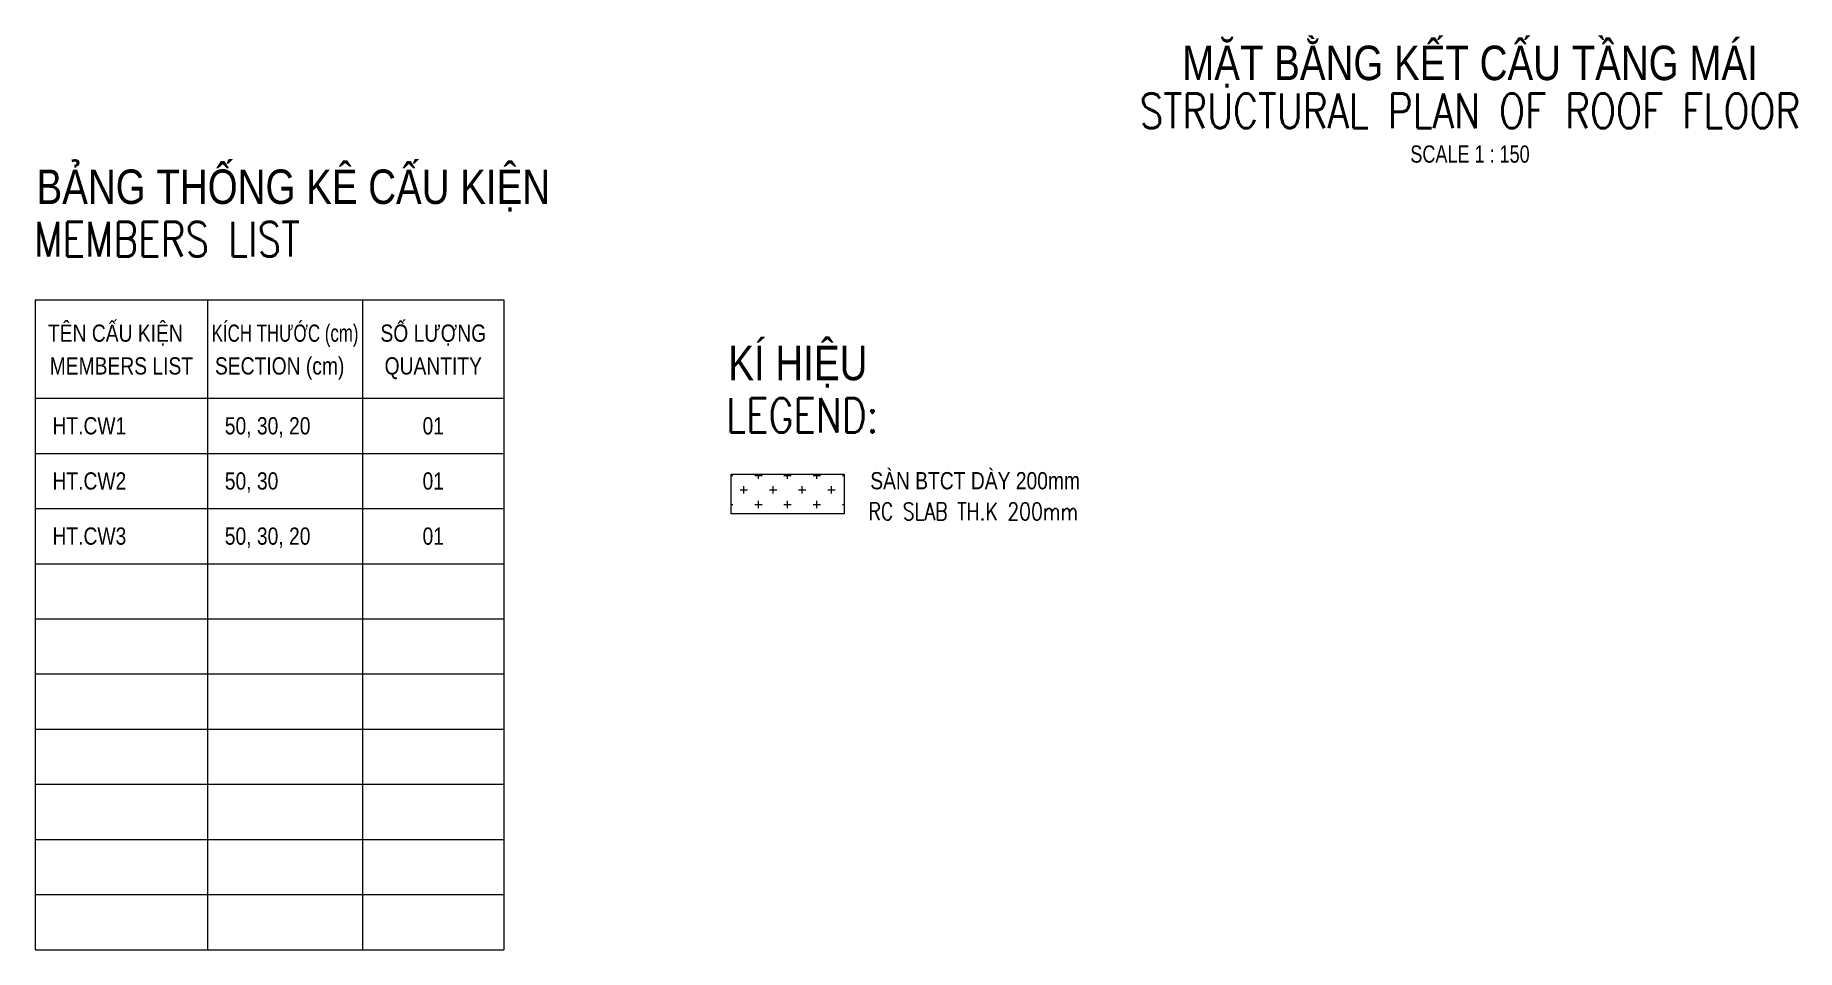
# Model space of a CAD drawing. Header units: millimetres. Extents: x 130814 to 172712, y -27310 to 23949.
# Drawn here: x 130814 to 169146, y -27310 to -7413 of the extents above; entities outside this region: 3.
import ezdxf
from ezdxf.enums import TextEntityAlignment as Align

# ---------------------------------------------------------------- set-up
doc = ezdxf.new("R2010")
doc.units = ezdxf.units.MM
doc.layers.get('Defpoints').update_dxf_attribs({"color": 151, "lineweight": 9})
for name, color, linetype, lineweight in [('$0$NDC_S_ANNO', 7, 'Continuous', 20), ('$0$NDC_S_DIM', 1, 'Continuous', 15), ('NDC_S_ANNO', 7, 'Continuous', 20), ('NDC_S_ENG TEXT', 2, 'Continuous', 20), ('NDC_S_ENG TITLE', 3, 'Continuous', 20), ('NDC_S_HATCH MATERIAL', 8, 'Continuous', 13), ('NDC_S_SLAB', 2, 'Continuous', 20), ('NDC_S_TEXT SYMBOL', 7, 'Continuous', 20), ('NDC_S_VN TEXT', 7, 'Continuous', 20), ('NDC_S_VN TITLE', 6, 'Continuous', 35), ('NDC_Table', 3, 'Continuous', 20)]:
    doc.layers.add(name, color=color, linetype=linetype, lineweight=lineweight)
doc.styles.add('$0$ARIAL', font='arial.ttf', dxfattribs={"width": 0.8})
doc.styles.add('$0$NDC_DIM', font='', dxfattribs={"width": 0.75})
doc.styles.add('$0$NDC_EN TXT', font='romans.shx', dxfattribs={"width": 0.8})
doc.styles.add('NDC_ANNO', font='', dxfattribs={"width": 0.8})
doc.styles.add('NDC_EN TXT', font='romans.shx', dxfattribs={"width": 0.8})
doc.styles.add('NDC_VIE TXT', font='arial.ttf', dxfattribs={"width": 0.8})
doc.styles.get('$0$NDC_DIM').set_extended_font_data('Dotum')
doc.styles.get('NDC_ANNO').set_extended_font_data('Dotum')
doc.dimstyles.new('$0$NDC_dim_iso', dxfattribs={"dimtxt": 2.5, "dimasz": 1, "dimexe": 1.5, "dimexo": 2.5, "dimgap": 1, "dimtad": 1, "dimdec": 0, "dimzin": 0, "dimdsep": 46, "dimtxsty": '$0$NDC_DIM', "dimblk": '$0$DIMMARK', "dimcen": 0.09, "dimdle": 1.2, "dimclrd": 1, "dimclre": 1, "dimclrt": 3, "dimadec": 0, "dimazin": 0, "dimtfac": 1, "dimtdec": 0, "dimtix": 1, "dimtofl": 0, "dimtmove": 0, "dimatfit": 3, "dimfxl": 8, "dimfxlon": 1, "dimtolj": 1, "dimtzin": 0, "dimarcsym": 0})

# ---------------------------------------------------------------- blocks, each defined once
blk = doc.blocks.new('Drawing name_symbol')
at = {"layer": 'NDC_S_ENG TITLE', "style": 'NDC_EN TXT', "width": 0.8}
blk.add_attdef('SECTDET1', text='', height=5, dxfattribs=at).set_placement((0, 1.01), align=Align.CENTER)
at = {"layer": 'NDC_S_TEXT SYMBOL', "lineweight": 25, "style": 'NDC_ANNO', "width": 0.8}
blk.add_attdef('SSCALE', text='', height=2.5, dxfattribs=at).set_placement((0, -4), align=Align.CENTER)
at = {"layer": 'NDC_S_VN TITLE', "style": 'NDC_VIE TXT', "width": 0.8}
blk.add_attdef('SECTDET2', text='', height=5, dxfattribs=at).set_placement((0, 7.97), align=Align.CENTER)
blk = doc.blocks.new('$0$DIMMARK')
at = {"layer": '$0$NDC_S_DIM', "color": 1}
blk.add_line((-1.5, 0), (1, 0), dxfattribs=at)
at = {"layer": '$0$NDC_S_DIM', "color": 2, "const_width": 0.1}
blk.add_lwpolyline([(-0.42, -0.42), (0.42, 0.42)], dxfattribs=at)
blk = doc.blocks.new('*U8')
at = {"layer": '$0$NDC_S_ANNO', "ltscale": 0.8, "style": '$0$ARIAL', "width": 0.8, "flags": 1}
blk.add_attdef('CHU_THICH', text='', height=2.5, dxfattribs=at).set_placement((0, 0), align=Align.MIDDLE_CENTER)
at = {"layer": '$0$NDC_S_ANNO', "ltscale": 0.8, "style": '$0$ARIAL', "width": 0.8}
blk.add_attdef('TEN', text='', height=2.5, dxfattribs=at).set_placement((-2.58, 1.03), align=Align.MIDDLE_CENTER)
at = {"layer": 'Defpoints'}
blk.add_leader([(0, 0), (-2.58, 1.03)], dimstyle='$0$NDC_dim_iso', override={"dimgap": 0.625, "dimtad": 0}, dxfattribs=at)

msp = doc.modelspace()

# ---------------------------------------------------------------- hatches: boundary and pattern name
at = {"layer": 'NDC_S_HATCH MATERIAL', "ltscale": 100}
h = msp.add_hatch(dxfattribs=at)
h.set_pattern_fill('CROSS', color=256, scale=50)
h.set_pattern_definition([(0, (-57998, -8733.27), (317.5, 317.5), [158.75, -476.25]), (90, (-57918.62, -8812.65), (-317.5, 317.5), [158.75, -476.25])])
h.paths.add_polyline_path([(145960, -16964), (145960, -17828), (148418, -17828), (148418, -16964)])

# ---------------------------------------------------------------- linework, layer by layer
at = {"layer": 'NDC_S_SLAB'}
msp.add_lwpolyline([(145960, -16964), (148418, -16964), (148418, -17828), (145960, -17828)], close=True, dxfattribs=at)
at = {"layer": 'NDC_Table'}
for p, q in [((130814, -13166), (130814, -27310)), ((130814, -13166), (141014, -13166)), ((134564, -13166), (134564, -27310)), ((137939, -13166), (137939, -27310)), ((141014, -13166), (141014, -27310)), ((130814, -15310), (141014, -15310)), ((130814, -16510), (141014, -16510)), ((130814, -17710), (141014, -17710)), ((130814, -18910), (141014, -18910)), ((130814, -20110), (141014, -20110)), ((130814, -21310), (141014, -21310)), ((130814, -22510), (141014, -22510)), ((130814, -23710), (141014, -23710)), ((130814, -24910), (141014, -24910)), ((130814, -26110), (141014, -26110)), ((130814, -27310), (141014, -27310))]:
    msp.add_line(p, q, dxfattribs=at)

# ---------------------------------------------------------------- block references
at = {"layer": 'NDC_S_ANNO', "xscale": 150, "yscale": 150, "zscale": 150}
msp.add_blockref('Drawing name_symbol', (162036, -9585), dxfattribs=at).add_auto_attribs({'SECTDET1': 'STRUCTURAL PLAN OF ROOF FLOOR', 'SECTDET2': 'MẶT BẰNG KẾT CẤU TẦNG MÁI', 'SSCALE': 'SCALE 1 : 150'})
at = {"layer": 'NDC_S_VN TEXT', "xscale": 150, "yscale": 150, "zscale": 150}
for p, values in [((146724, 23602), {'TEN': 'HT.CW1'}), ((164610, 23581), {'TEN': 'HT.CW2'}), ((172314, 22983), {'TEN': 'HT.CW3'})]:
    msp.add_blockref('*U8', p, dxfattribs=at).add_auto_attribs(values)

# ---------------------------------------------------------------- texts
at = {"layer": 'NDC_S_ENG TEXT', "style": '$0$NDC_EN TXT', "width": 0.8}
for s, height, p in [('LEGEND:', 750, (145845, -16059)), ('RC SLAB TH.K 200mm', 375, (148947, -17961))]:
    msp.add_text(s, height=height, dxfattribs=at).set_placement(p)
at = {"layer": 'NDC_S_ENG TITLE', "style": 'NDC_EN TXT', "width": 0.8}
msp.add_text('MEMBERS LIST', height=750, dxfattribs=at).set_placement((130792, -12225))
at = {"layer": 'NDC_S_VN TEXT', "style": 'NDC_VIE TXT', "width": 0.8}
for s, p in [('BẢNG THỐNG KÊ CẤU KIỆN', (130842, -10334)), ('KÍ HIỆU', (145896, -14168))]:
    msp.add_text(s, height=750, dxfattribs=at).set_placement(p, align=Align.TOP_LEFT)
at = {"layer": 'NDC_S_VN TEXT', "style": 'NDC_VIE TXT'}
for s, width, p in [('TÊN CẤU KIỆN', 0.8, (132558, -13894)), ('KÍCH THƯỚC (cm)', 0.7, (136251, -13894)), ('SỐ LƯỢNG', 0.8, (139476, -13894)), ('MEMBERS LIST', 0.8, (132689, -14607)), ('SECTION (cm)', 0.8, (136133, -14607)), ('QUANTITY', 0.8, (139476, -14607)), ('01', 0.8, (139476, -15910)), ('01', 0.8, (139476, -17110)), ('01', 0.8, (139476, -18310))]:
    msp.add_text(s, height=375, dxfattribs=dict(at, width=width)).set_placement(p, align=Align.MIDDLE_CENTER)
at = {"layer": 'NDC_S_VN TEXT', "style": 'NDC_VIE TXT', "width": 0.8}
for s, p in [('HT.CW1', (131189, -15910)), ('50, 30, 20', (134939, -15910)), ('HT.CW2', (131189, -17110)), ('50, 30', (134939, -17110)), ('HT.CW3', (131189, -18310)), ('50, 30, 20', (134939, -18310))]:
    msp.add_text(s, height=375, dxfattribs=at).set_placement(p, align=Align.MIDDLE_LEFT)
msp.add_text('SÀN BTCT DÀY 200mm', height=375, dxfattribs=at).set_placement((148985, -17292))

doc.saveas('drawing.dxf')
